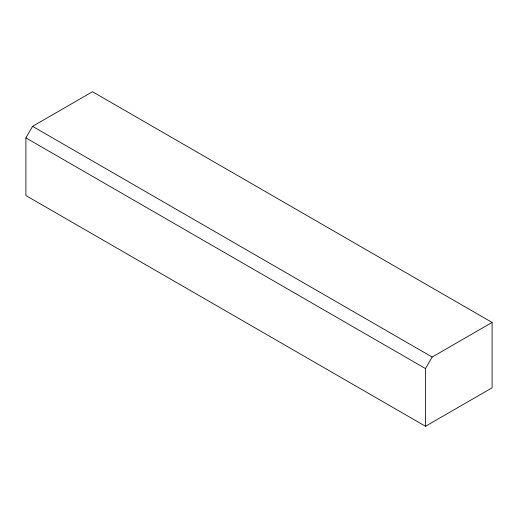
<?xml version="1.0" encoding="UTF-8"?>
<svg xmlns="http://www.w3.org/2000/svg" width="518" height="518" viewBox="0 0 518 518"><rect width="100%" height="100%" fill="white"/><g stroke="black" fill="none" stroke-linecap="round" stroke-linejoin="round"><path stroke-width="0.78" d="M25.9 137.879L32.563 126.34L92.502 91.738L492.1 322.442L492.1 387.814L425.498 426.262L25.9 195.558L25.9 137.879L425.498 368.583L425.498 426.262M425.498 368.583L432.161 357.051L492.1 322.442M32.563 126.34L432.161 357.051"/></g></svg>
